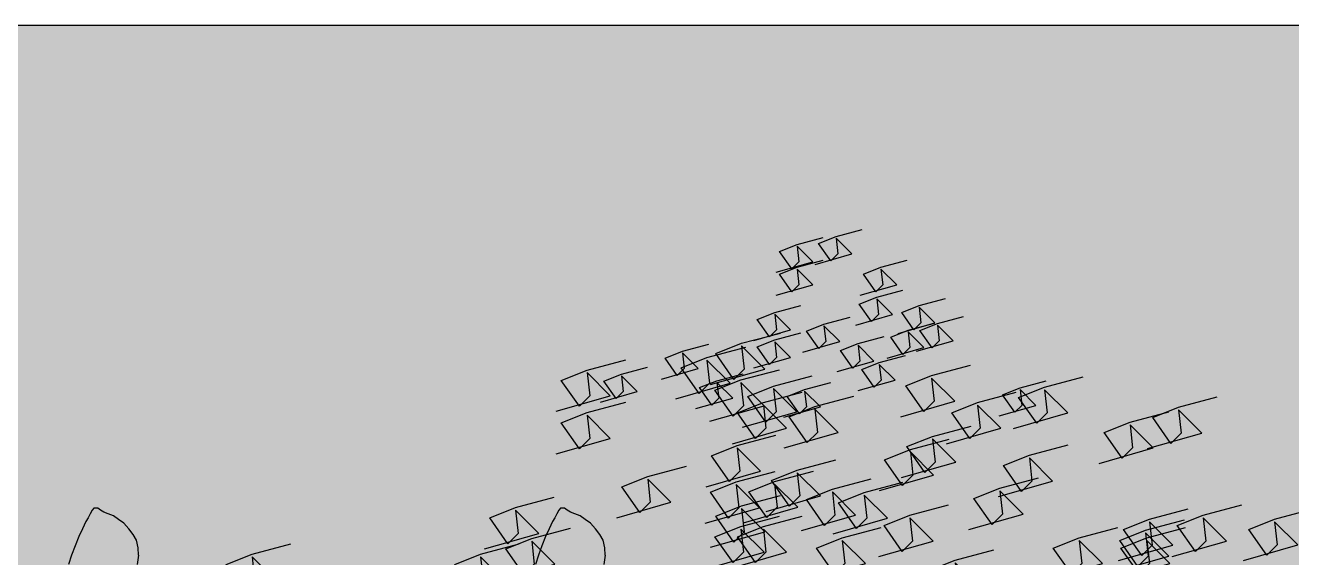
# Model space of a CAD drawing. Header units: metres. Extents: x -109 to 591, y -5 to 592.
# Drawn here: x 572.498 to 573.021, y 7.005 to 7.225 of the extents above; entities that cross this region are included whole.
import ezdxf

# ---------------------------------------------------------------- set-up
doc = ezdxf.new("R2010")
doc.units = ezdxf.units.M
doc.header["$LTSCALE"] = 0.03
doc.layers.add('Areas verdes', color=74, linetype='Continuous')
doc.layers.add('HATCH SECCION', color=8, linetype='Continuous', lineweight=5)
doc.layers.add('Muro bajo', color=7, linetype='Continuous', lineweight=30)

msp = doc.modelspace()

# ---------------------------------------------------------------- hatches: boundary and pattern name
at = {"layer": 'HATCH SECCION'}
msp.add_hatch(color=31, dxfattribs=at).paths.add_polyline_path([(571.79424, 7.22491), (571.79424, 6.67491), (574.34287, 6.67491), (574.34287, 7.22491)])

# ---------------------------------------------------------------- linework, layer by layer
at = {"layer": 'Areas verdes', "color": 6, "linetype": 'Continuous'}
for p, q in [((572.52615, 7.02532), (572.52545, 7.02454)), ((572.52685, 7.02532), (572.52615, 7.02532)), ((572.52778, 7.02532), (572.52685, 7.02532)), ((572.52887, 7.02454), (572.52778, 7.02532)), ((572.71905, 7.02532), (572.71835, 7.02454)), ((572.71974, 7.02532), (572.71905, 7.02532)), ((572.72068, 7.02532), (572.71974, 7.02532)), ((572.72176, 7.02454), (572.72068, 7.02532)), ((572.52281, 7.01989), (572.5215, 7.01678)), ((572.52382, 7.02144), (572.52281, 7.01989)), ((572.52468, 7.02299), (572.52382, 7.02144)), ((572.52545, 7.02454), (572.52468, 7.02299)), ((572.53034, 7.02377), (572.52887, 7.02454)), ((572.53213, 7.02299), (572.53034, 7.02377)), ((572.53422, 7.02221), (572.53213, 7.02299)), ((572.53639, 7.02066), (572.53422, 7.02221)), ((572.53857, 7.01911), (572.53639, 7.02066)), ((572.71571, 7.01989), (572.71439, 7.01678)), ((572.71672, 7.02144), (572.71571, 7.01989)), ((572.71757, 7.02299), (572.71672, 7.02144)), ((572.71835, 7.02454), (572.71757, 7.02299)), ((572.72324, 7.02377), (572.72176, 7.02454)), ((572.72502, 7.02299), (572.72324, 7.02377)), ((572.72712, 7.02221), (572.72502, 7.02299)), ((572.72929, 7.02066), (572.72712, 7.02221)), ((572.73146, 7.01911), (572.72929, 7.02066)), ((572.5215, 7.01678), (572.51994, 7.01368)), ((572.54066, 7.01678), (572.53857, 7.01911)), ((572.54237, 7.01445), (572.54066, 7.01678)), ((572.54376, 7.01213), (572.54237, 7.01445)), ((572.71439, 7.01678), (572.71284, 7.01368)), ((572.73356, 7.01678), (572.73146, 7.01911)), ((572.73526, 7.01445), (572.73356, 7.01678)), ((572.73666, 7.01213), (572.73526, 7.01445)), ((572.51847, 7.0098), (572.51699, 7.00592)), ((572.51994, 7.01368), (572.51847, 7.0098)), ((572.54446, 7.00902), (572.54376, 7.01213)), ((572.54462, 7.00592), (572.54446, 7.00902)), ((572.71136, 7.0098), (572.70989, 7.00592)), ((572.71284, 7.01368), (572.71136, 7.0098)), ((572.73736, 7.00902), (572.73666, 7.01213)), ((572.73751, 7.00592), (572.73736, 7.00902)), ((572.51699, 7.00592), (572.51575, 7.00204)), ((572.54462, 7.00592), (572.54407, 7.00204)), ((572.70989, 7.00592), (572.70865, 7.00204)), ((572.73751, 7.00592), (572.73697, 7.00204))]:
    msp.add_line(p, q, dxfattribs=at)
at = {"layer": 'Areas verdes'}
for points in [[(572.82427, 7.12612), (572.83944, 7.13045), (572.83294, 7.13694), (572.83366, 7.13045), (572.83077, 7.12756), (572.82571, 7.13478), (572.83294, 7.13767), (572.84377, 7.14055)], [(572.80815, 7.12284), (572.82332, 7.12717), (572.81682, 7.13367), (572.81754, 7.12717), (572.81465, 7.12429), (572.80959, 7.13151), (572.81682, 7.13439), (572.82766, 7.13728)], [(572.80815, 7.11338), (572.82332, 7.11771), (572.81682, 7.12421), (572.81754, 7.11771), (572.81465, 7.11483), (572.80959, 7.12205), (572.81682, 7.12493), (572.82766, 7.12782)], [(572.84286, 7.11338), (572.85803, 7.11771), (572.85153, 7.12421), (572.85225, 7.11771), (572.84936, 7.11483), (572.84431, 7.12205), (572.85153, 7.12493), (572.86237, 7.12782)], [(572.84111, 7.10106), (572.85628, 7.10539), (572.84978, 7.11189), (572.8505, 7.10539), (572.84761, 7.10251), (572.84256, 7.10972), (572.84978, 7.11261), (572.86062, 7.1155)], [(572.79891, 7.09471), (572.81409, 7.09904), (572.80758, 7.10553), (572.80831, 7.09904), (572.80542, 7.09615), (572.80036, 7.10337), (572.80758, 7.10626), (572.81842, 7.10914)], [(572.85864, 7.09762), (572.87381, 7.10195), (572.86731, 7.10845), (572.86803, 7.10195), (572.86514, 7.09906), (572.86009, 7.10628), (572.86731, 7.10917), (572.87815, 7.11205)], [(572.81928, 7.08991), (572.83446, 7.09424), (572.82795, 7.10074), (572.82868, 7.09424), (572.82579, 7.09135), (572.82073, 7.09857), (572.82795, 7.10146), (572.83879, 7.10435)], [(572.86615, 7.09019), (572.88132, 7.09452), (572.87482, 7.10101), (572.87554, 7.09452), (572.87265, 7.09163), (572.86759, 7.09885), (572.87482, 7.10174), (572.88565, 7.10462)], [(572.85409, 7.08737), (572.86926, 7.09171), (572.86276, 7.0982), (572.86348, 7.09171), (572.86059, 7.08882), (572.85554, 7.09604), (572.86276, 7.09892), (572.8736, 7.10181)], [(572.76081, 7.0787), (572.77598, 7.08303), (572.76948, 7.08953), (572.7702, 7.08303), (572.76731, 7.08014), (572.76226, 7.08736), (572.76948, 7.09025), (572.78032, 7.09314)], [(572.78112, 7.07644), (572.80353, 7.08283), (572.79392, 7.09243), (572.79499, 7.08283), (572.79072, 7.07857), (572.78325, 7.08923), (572.79392, 7.0935), (572.80993, 7.09776)], [(572.79891, 7.08333), (572.81409, 7.08766), (572.80758, 7.09416), (572.80831, 7.08766), (572.80542, 7.08477), (572.80036, 7.09199), (572.80758, 7.09488), (572.81842, 7.09777)], [(572.83339, 7.08185), (572.84857, 7.08618), (572.84206, 7.09268), (572.84279, 7.08618), (572.8399, 7.08329), (572.83484, 7.09051), (572.84206, 7.0934), (572.8529, 7.09629)], [(572.76679, 7.0706), (572.7892, 7.077), (572.7796, 7.08659), (572.78066, 7.077), (572.77639, 7.07273), (572.76892, 7.0834), (572.7796, 7.08766), (572.7956, 7.09193)], [(572.84216, 7.07396), (572.85733, 7.07829), (572.85083, 7.08479), (572.85155, 7.07829), (572.84866, 7.07541), (572.84361, 7.08263), (572.85083, 7.08551), (572.86167, 7.0884)], [(572.71724, 7.0654), (572.73965, 7.07179), (572.73005, 7.08139), (572.73111, 7.07179), (572.72684, 7.06753), (572.71937, 7.07819), (572.73005, 7.08246), (572.74605, 7.08672)], [(572.73556, 7.06924), (572.75074, 7.07357), (572.74423, 7.08007), (572.74496, 7.07357), (572.74207, 7.07068), (572.73701, 7.0779), (572.74423, 7.08079), (572.75507, 7.08368)], [(572.78077, 7.06129), (572.80318, 7.06768), (572.79358, 7.07728), (572.79465, 7.06768), (572.79038, 7.06342), (572.78291, 7.07408), (572.79358, 7.07835), (572.80959, 7.08261)], [(572.85967, 7.06317), (572.88208, 7.06956), (572.87247, 7.07916), (572.87354, 7.06956), (572.86927, 7.0653), (572.8618, 7.07596), (572.87247, 7.08023), (572.88848, 7.08449)], [(572.77505, 7.06651), (572.79023, 7.07084), (572.78372, 7.07734), (572.78444, 7.07084), (572.78156, 7.06796), (572.7765, 7.07518), (572.78372, 7.07806), (572.79456, 7.08095)], [(572.79433, 7.0588), (572.81674, 7.06519), (572.80714, 7.07479), (572.8082, 7.06519), (572.80394, 7.06093), (572.79647, 7.07159), (572.80714, 7.07585), (572.82314, 7.08012)], [(572.8113, 7.06293), (572.82648, 7.06726), (572.81997, 7.07376), (572.8207, 7.06726), (572.81781, 7.06438), (572.81275, 7.07159), (572.81997, 7.07448), (572.83081, 7.07737)], [(572.90032, 7.06353), (572.91549, 7.06786), (572.90899, 7.07436), (572.90971, 7.06786), (572.90682, 7.06498), (572.90177, 7.0722), (572.90899, 7.07508), (572.91983, 7.07797)], [(572.90629, 7.05835), (572.9287, 7.06475), (572.9191, 7.07434), (572.92016, 7.06475), (572.91589, 7.06048), (572.90842, 7.07114), (572.9191, 7.07541), (572.9351, 7.07967)], [(572.7901, 7.05197), (572.81251, 7.05837), (572.8029, 7.06797), (572.80397, 7.05837), (572.7997, 7.0541), (572.79223, 7.06477), (572.8029, 7.06903), (572.81891, 7.0733)], [(572.87866, 7.05197), (572.90107, 7.05837), (572.89146, 7.06797), (572.89253, 7.05837), (572.88826, 7.0541), (572.88079, 7.06477), (572.89146, 7.06903), (572.90747, 7.0733)], [(572.71724, 7.04779), (572.73965, 7.05419), (572.73005, 7.06378), (572.73111, 7.05419), (572.72684, 7.04992), (572.71937, 7.06059), (572.73005, 7.06485), (572.74605, 7.06912)], [(572.81144, 7.05032), (572.83385, 7.05671), (572.82424, 7.06631), (572.82531, 7.05671), (572.82104, 7.05245), (572.81357, 7.06311), (572.82424, 7.06738), (572.84025, 7.07164)], [(572.96174, 7.04999), (572.98415, 7.05639), (572.97454, 7.06599), (572.97561, 7.05639), (572.97134, 7.05212), (572.96387, 7.06279), (572.97454, 7.06705), (572.99055, 7.07132)], [(572.94166, 7.04389), (572.96407, 7.05029), (572.95446, 7.05988), (572.95553, 7.05029), (572.95126, 7.04602), (572.94379, 7.05669), (572.95446, 7.06095), (572.97047, 7.06522)], [(572.86001, 7.038), (572.88242, 7.0444), (572.87282, 7.05399), (572.87389, 7.0444), (572.86962, 7.04013), (572.86215, 7.0508), (572.87282, 7.05506), (572.88882, 7.05933)], [(572.77928, 7.03425), (572.80169, 7.04065), (572.79209, 7.05025), (572.79316, 7.04065), (572.78889, 7.03638), (572.78142, 7.04705), (572.79209, 7.05131), (572.8081, 7.05558)], [(572.85085, 7.03261), (572.87326, 7.039), (572.86366, 7.0486), (572.86472, 7.039), (572.86046, 7.03474), (572.85299, 7.0454), (572.86366, 7.04967), (572.87966, 7.05393)], [(572.90006, 7.03018), (572.92247, 7.03658), (572.91287, 7.04618), (572.91393, 7.03658), (572.90966, 7.03232), (572.90219, 7.04298), (572.91287, 7.04724), (572.92887, 7.05151)], [(572.74231, 7.0214), (572.76472, 7.0278), (572.75511, 7.03739), (572.75618, 7.0278), (572.75191, 7.02353), (572.74444, 7.0342), (572.75511, 7.03846), (572.77112, 7.04273)], [(572.77891, 7.01918), (572.80132, 7.02558), (572.79172, 7.03517), (572.79279, 7.02558), (572.78852, 7.02131), (572.78105, 7.03197), (572.79172, 7.03624), (572.80773, 7.0405)], [(572.79476, 7.01937), (572.81717, 7.02577), (572.80756, 7.03536), (572.80863, 7.02577), (572.80436, 7.0215), (572.79689, 7.03217), (572.80756, 7.03643), (572.82357, 7.0407)], [(572.80408, 7.02403), (572.82649, 7.03043), (572.81688, 7.04002), (572.81795, 7.03043), (572.81368, 7.02616), (572.80621, 7.03682), (572.81688, 7.04109), (572.83289, 7.04535)], [(572.81861, 7.01613), (572.84102, 7.02253), (572.83142, 7.03212), (572.83249, 7.02253), (572.82822, 7.01826), (572.82075, 7.02892), (572.83142, 7.03319), (572.84743, 7.03745)], [(572.83178, 7.01478), (572.85419, 7.02118), (572.84458, 7.03077), (572.84565, 7.02118), (572.84138, 7.01691), (572.83391, 7.02757), (572.84458, 7.03184), (572.86059, 7.0361)], [(572.88783, 7.01654), (572.91024, 7.02294), (572.90063, 7.03254), (572.9017, 7.02294), (572.89743, 7.01867), (572.88996, 7.02934), (572.90063, 7.0336), (572.91664, 7.03787)], [(572.68765, 7.00855), (572.71005, 7.01495), (572.70045, 7.02454), (572.70152, 7.01495), (572.69725, 7.01068), (572.68978, 7.02135), (572.70045, 7.02561), (572.71646, 7.02988)], [(572.78112, 7.00922), (572.80353, 7.01562), (572.79392, 7.02521), (572.79499, 7.01562), (572.79072, 7.01135), (572.78325, 7.02202), (572.79392, 7.02628), (572.80993, 7.03055)], [(572.85069, 7.0054), (572.8731, 7.0118), (572.8635, 7.02139), (572.86456, 7.0118), (572.86029, 7.00753), (572.85282, 7.01819), (572.8635, 7.02246), (572.8795, 7.02672)], [(572.9497, 7.00373), (572.97211, 7.01013), (572.9625, 7.01972), (572.96357, 7.01013), (572.9593, 7.00586), (572.95183, 7.01653), (572.9625, 7.02079), (572.97851, 7.02506)], [(572.97188, 7.0054), (572.99429, 7.0118), (572.98468, 7.02139), (572.98575, 7.0118), (572.98148, 7.00753), (572.97401, 7.01819), (572.98468, 7.02246), (573.00069, 7.02672)], [(573.00138, 7.00377), (573.02379, 7.01017), (573.01419, 7.01977), (573.01526, 7.01017), (573.01099, 7.00591), (573.00352, 7.01657), (573.01419, 7.02083), (573.0302, 7.0251)], [(572.78077, 7.00074), (572.80318, 7.00714), (572.79358, 7.01674), (572.79465, 7.00714), (572.79038, 7.00287), (572.78291, 7.01354), (572.79358, 7.0178), (572.80959, 7.02207)], [(572.7901, 7.00074), (572.81251, 7.00714), (572.8029, 7.01674), (572.80397, 7.00714), (572.7997, 7.00287), (572.79223, 7.01354), (572.8029, 7.0178), (572.81891, 7.02207)], [(572.94812, 6.99918), (572.97053, 7.00558), (572.96092, 7.01517), (572.96199, 7.00558), (572.95772, 7.00131), (572.95025, 7.01197), (572.96092, 7.01624), (572.97693, 7.0205)], [(572.69434, 6.99578), (572.71675, 7.00218), (572.70715, 7.01177), (572.70821, 7.00218), (572.70395, 6.99791), (572.69648, 7.00857), (572.70715, 7.01284), (572.72315, 7.0171)], [(572.82272, 6.99608), (572.84513, 7.00248), (572.83553, 7.01208), (572.8366, 7.00248), (572.83233, 6.99822), (572.82486, 7.00888), (572.83553, 7.01314), (572.85154, 7.01741)], [(572.92061, 6.99608), (572.94302, 7.00248), (572.93341, 7.01208), (572.93448, 7.00248), (572.93021, 6.99822), (572.92274, 7.00888), (572.93341, 7.01314), (572.94942, 7.01741)], [(572.94857, 6.99608), (572.97098, 7.00248), (572.96138, 7.01208), (572.96245, 7.00248), (572.95818, 6.99822), (572.95071, 7.00888), (572.96138, 7.01314), (572.97739, 7.01741)], [(572.57875, 6.98927), (572.60116, 6.99567), (572.59155, 7.00527), (572.59262, 6.99567), (572.58835, 6.99141), (572.58088, 7.00207), (572.59155, 7.00633), (572.60756, 7.0106)], [(572.67318, 6.98927), (572.69559, 6.99567), (572.68598, 7.00527), (572.68705, 6.99567), (572.68278, 6.99141), (572.67531, 7.00207), (572.68598, 7.00633), (572.70199, 7.0106)], [(572.86933, 6.98677), (572.89174, 6.99317), (572.88214, 7.00276), (572.88321, 6.99317), (572.87894, 6.9889), (572.87147, 6.99956), (572.88214, 7.00383), (572.89815, 7.00809)]]:
    msp.add_lwpolyline(points, dxfattribs=at)
at = {"layer": 'Muro bajo'}
msp.add_line((571.79424, 7.22491), (574.34287, 7.22491), dxfattribs=at)

doc.saveas('drawing.dxf')
